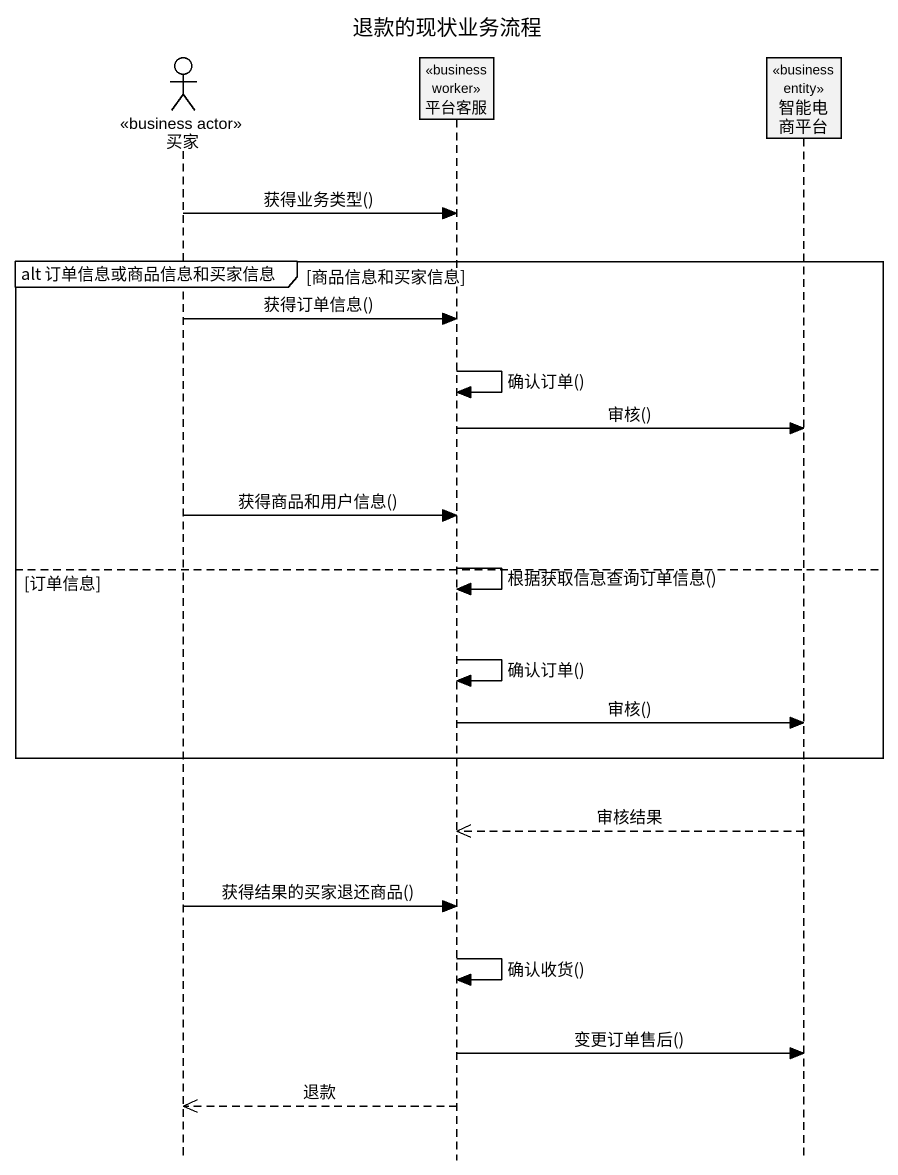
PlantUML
@startuml
title 退款的现状业务流程
hide footbox
actor 买家 <<business actor>>
participant 平台客服 <<business worker>>
participant 智能电商平台 <<business entity>>

买家 -> 平台客服 : 获得业务类型()
group alt 订单信息或商品信息和买家信息 [商品信息和买家信息]
  买家 -> 平台客服 : 获得订单信息()
  平台客服 -> 平台客服 : 确认订单()
  平台客服 -> 智能电商平台 : 审核()
  买家 -> 平台客服 : 获得商品和用户信息()
  平台客服 -> 平台客服 : 根据获取信息查询订单信息()
else 订单信息
  平台客服 -> 平台客服 : 确认订单()
  平台客服 -> 智能电商平台 : 审核()
end
智能电商平台 -->> 平台客服 : 审核结果
买家 -> 平台客服 : 获得结果的买家退还商品()
平台客服 -> 平台客服 : 确认收货()
平台客服 -> 智能电商平台 : 变更订单售后()
平台客服 -->> 买家 : 退款
@enduml
